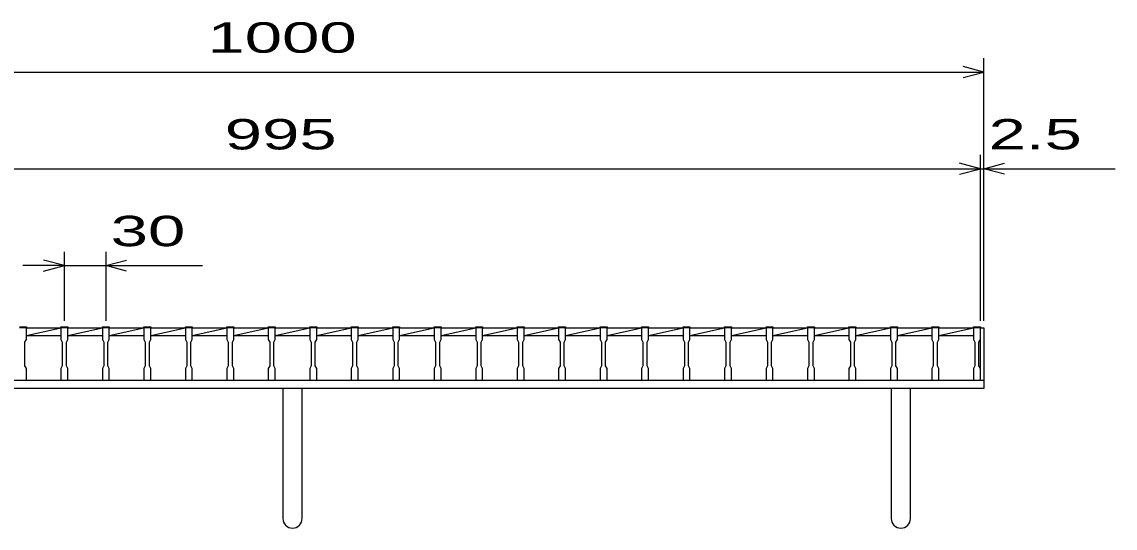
# Model space of a CAD drawing. Units: millimetres, scale not verified. Extents: x -1820 to 1731, y -1282 to 1054.
# Drawn here: x -1117 to -326, y -608 to -241 of the extents above; entities that cross this region are included whole.
import ezdxf
from ezdxf.enums import TextEntityAlignment as Align

# ---------------------------------------------------------------- set-up
doc = ezdxf.new("R2010")
doc.units = ezdxf.units.MM
doc.header["$LTSCALE"] = 10
for name, color, linetype, lineweight in [('16', 3, 'Continuous', 25), ('19', 6, 'Continuous', 25), ('22', 4, 'Continuous', 25)]:
    doc.layers.add(name, color=color, linetype=linetype, lineweight=lineweight)
doc.styles.add('ベクトル', font='')
doc.styles.get('ベクトル').set_extended_font_data('ベクトル')

msp = doc.modelspace()

# ---------------------------------------------------------------- linework, layer by layer
at = {"layer": '16'}
for p, q in [((-1119, -461.8), (-1114, -461.8)), ((-1114, -462.5), (-1119, -462.5)), ((-1114, -461.8), (-1114, -462.5)), ((-1114, -471), (-1114, -462.5)), ((-1114, -462.5), (-1089, -462.5)), ((-1114, -468), (-1089, -462.5)), ((-1089, -462.5), (-1089, -461.8)), ((-1089, -461.8), (-1084, -461.8)), ((-1089, -462.5), (-1089, -471)), ((-1084, -462.5), (-1089, -462.5)), ((-1084, -461.8), (-1084, -462.5)), ((-1084, -471), (-1084, -462.5)), ((-1084, -462.5), (-1059, -462.5)), ((-1084, -468), (-1059, -462.5)), ((-1059, -462.5), (-1059, -461.8)), ((-1059, -461.8), (-1054, -461.8)), ((-1059, -462.5), (-1059, -471)), ((-1054, -462.5), (-1059, -462.5)), ((-1054, -461.8), (-1054, -462.5)), ((-1054, -471), (-1054, -462.5)), ((-1054, -462.5), (-1029, -462.5)), ((-1054, -468), (-1029, -462.5)), ((-1029, -462.5), (-1029, -461.8)), ((-1029, -461.8), (-1024, -461.8)), ((-1029, -462.5), (-1029, -471)), ((-1024, -462.5), (-1029, -462.5)), ((-1024, -461.8), (-1024, -462.5)), ((-1024, -471), (-1024, -462.5)), ((-1024, -462.5), (-999, -462.5)), ((-1024, -468), (-999, -462.5)), ((-999, -462.5), (-999, -461.8)), ((-999, -461.8), (-994, -461.8)), ((-999, -462.5), (-999, -471)), ((-994, -462.5), (-999, -462.5)), ((-994, -461.8), (-994, -462.5)), ((-994, -471), (-994, -462.5)), ((-994, -462.5), (-969, -462.5)), ((-994, -468), (-969, -462.5)), ((-969, -462.5), (-969, -461.8)), ((-969, -461.8), (-964, -461.8)), ((-969, -462.5), (-969, -471)), ((-964, -462.5), (-969, -462.5)), ((-964, -461.8), (-964, -462.5)), ((-964, -471), (-964, -462.5)), ((-964, -462.5), (-939, -462.5)), ((-964, -468), (-939, -462.5)), ((-939, -462.5), (-939, -461.8)), ((-939, -461.8), (-934, -461.8)), ((-939, -462.5), (-939, -471)), ((-934, -462.5), (-939, -462.5)), ((-934, -461.8), (-934, -462.5)), ((-934, -471), (-934, -462.5)), ((-934, -462.5), (-909, -462.5)), ((-934, -468), (-909, -462.5)), ((-909, -462.5), (-909, -461.8)), ((-909, -461.8), (-904, -461.8)), ((-909, -462.5), (-909, -471)), ((-904, -462.5), (-909, -462.5)), ((-904, -461.8), (-904, -462.5)), ((-904, -471), (-904, -462.5)), ((-904, -462.5), (-879, -462.5)), ((-904, -468), (-879, -462.5)), ((-879, -462.5), (-879, -461.8)), ((-879, -461.8), (-874, -461.8)), ((-879, -462.5), (-879, -471)), ((-874, -462.5), (-879, -462.5)), ((-874, -461.8), (-874, -462.5)), ((-874, -471), (-874, -462.5)), ((-874, -462.5), (-849, -462.5)), ((-874, -468), (-849, -462.5)), ((-849, -462.5), (-849, -461.8)), ((-849, -461.8), (-844, -461.8)), ((-849, -462.5), (-849, -471)), ((-844, -462.5), (-849, -462.5)), ((-844, -461.8), (-844, -462.5)), ((-844, -471), (-844, -462.5)), ((-844, -462.5), (-819, -462.5)), ((-844, -468), (-819, -462.5)), ((-819, -462.5), (-819, -461.8)), ((-819, -461.8), (-814, -461.8)), ((-819, -462.5), (-819, -471)), ((-814, -462.5), (-819, -462.5)), ((-814, -461.8), (-814, -462.5)), ((-814, -471), (-814, -462.5)), ((-814, -462.5), (-789, -462.5)), ((-814, -468), (-789, -462.5)), ((-789, -462.5), (-789, -461.8)), ((-789, -461.8), (-784, -461.8)), ((-789, -462.5), (-789, -471)), ((-784, -462.5), (-789, -462.5)), ((-784, -461.8), (-784, -462.5)), ((-784, -471), (-784, -462.5)), ((-784, -462.5), (-759, -462.5)), ((-784, -468), (-759, -462.5)), ((-759, -462.5), (-759, -461.8)), ((-759, -461.8), (-754, -461.8)), ((-759, -462.5), (-759, -471)), ((-754, -462.5), (-759, -462.5)), ((-754, -461.8), (-754, -462.5)), ((-754, -471), (-754, -462.5)), ((-754, -462.5), (-729, -462.5)), ((-754, -468), (-729, -462.5)), ((-729, -462.5), (-729, -461.8)), ((-729, -461.8), (-724, -461.8)), ((-729, -462.5), (-729, -471)), ((-724, -462.5), (-729, -462.5)), ((-724, -461.8), (-724, -462.5)), ((-724, -471), (-724, -462.5)), ((-724, -462.5), (-699, -462.5)), ((-724, -468), (-699, -462.5)), ((-699, -462.5), (-699, -461.8)), ((-699, -461.8), (-694, -461.8)), ((-699, -462.5), (-699, -471)), ((-694, -462.5), (-699, -462.5)), ((-694, -461.8), (-694, -462.5)), ((-694, -471), (-694, -462.5)), ((-694, -462.5), (-669, -462.5)), ((-694, -468), (-669, -462.5)), ((-669, -462.5), (-669, -461.8)), ((-669, -461.8), (-664, -461.8)), ((-669, -462.5), (-669, -471)), ((-664, -462.5), (-669, -462.5)), ((-664, -461.8), (-664, -462.5)), ((-664, -471), (-664, -462.5)), ((-664, -462.5), (-639, -462.5)), ((-664, -468), (-639, -462.5)), ((-639, -462.5), (-639, -461.8)), ((-639, -461.8), (-634, -461.8)), ((-639, -462.5), (-639, -471)), ((-634, -462.5), (-639, -462.5)), ((-634, -461.8), (-634, -462.5)), ((-634, -471), (-634, -462.5)), ((-634, -462.5), (-609, -462.5)), ((-634, -468), (-609, -462.5)), ((-609, -462.5), (-609, -461.8)), ((-609, -461.8), (-604, -461.8)), ((-609, -462.5), (-609, -471)), ((-604, -462.5), (-609, -462.5)), ((-604, -461.8), (-604, -462.5)), ((-604, -471), (-604, -462.5)), ((-604, -462.5), (-579, -462.5)), ((-604, -468), (-579, -462.5)), ((-579, -462.5), (-579, -461.8)), ((-579, -461.8), (-574, -461.8)), ((-579, -462.5), (-579, -471)), ((-574, -462.5), (-579, -462.5)), ((-574, -461.8), (-574, -462.5)), ((-574, -471), (-574, -462.5)), ((-574, -462.5), (-549, -462.5)), ((-574, -468), (-549, -462.5)), ((-549, -462.5), (-549, -461.8)), ((-549, -461.8), (-544, -461.8)), ((-549, -462.5), (-549, -471)), ((-544, -462.5), (-549, -462.5)), ((-544, -461.8), (-544, -462.5)), ((-544, -471), (-544, -462.5)), ((-544, -462.5), (-519, -462.5)), ((-544, -468), (-519, -462.5)), ((-519, -462.5), (-519, -461.8)), ((-519, -461.8), (-514, -461.8)), ((-519, -462.5), (-519, -471)), ((-514, -462.5), (-519, -462.5)), ((-514, -461.8), (-514, -462.5)), ((-514, -471), (-514, -462.5)), ((-514, -462.5), (-489, -462.5)), ((-514, -468), (-489, -462.5)), ((-489, -462.5), (-489, -461.8)), ((-489, -461.8), (-484, -461.8)), ((-489, -462.5), (-489, -471)), ((-484, -462.5), (-489, -462.5)), ((-484, -461.8), (-484, -462.5)), ((-484, -471), (-484, -462.5)), ((-484, -462.5), (-459, -462.5)), ((-484, -468), (-459, -462.5)), ((-459, -462.5), (-459, -461.8)), ((-459, -461.8), (-454, -461.8)), ((-459, -462.5), (-459, -471)), ((-454, -462.5), (-459, -462.5)), ((-454, -461.8), (-454, -462.5)), ((-454, -471), (-454, -462.5)), ((-454, -462.5), (-429, -462.5)), ((-454, -468), (-429, -462.5)), ((-429, -462.5), (-429, -461.8)), ((-429, -461.8), (-424, -461.8)), ((-429, -462.5), (-429, -471)), ((-424, -462.5), (-429, -462.5)), ((-424, -461.8), (-424, -462.5)), ((-424, -471), (-424, -462.5)), ((-424, -500.5), (-424, -462.5)), ((-1115, -473), (-1114, -471)), ((-1115, -490), (-1115, -473)), ((-1114, -468), (-1089, -468)), ((-1089, -471), (-1088, -473)), ((-1088, -473), (-1088, -490)), ((-1085, -473), (-1084, -471)), ((-1085, -490), (-1085, -473)), ((-1084, -468), (-1059, -468)), ((-1059, -471), (-1058, -473)), ((-1058, -473), (-1058, -490)), ((-1055, -473), (-1054, -471)), ((-1055, -490), (-1055, -473)), ((-1054, -468), (-1029, -468)), ((-1029, -471), (-1028, -473)), ((-1028, -473), (-1028, -490)), ((-1025, -473), (-1024, -471)), ((-1025, -490), (-1025, -473)), ((-1024, -468), (-999, -468)), ((-999, -471), (-998, -473)), ((-998, -473), (-998, -490)), ((-995, -473), (-994, -471)), ((-995, -490), (-995, -473)), ((-994, -468), (-969, -468)), ((-969, -471), (-968, -473)), ((-968, -473), (-968, -490)), ((-965, -473), (-964, -471)), ((-965, -490), (-965, -473)), ((-964, -468), (-939, -468)), ((-939, -471), (-938, -473)), ((-938, -473), (-938, -490)), ((-935, -473), (-934, -471)), ((-935, -490), (-935, -473)), ((-934, -468), (-909, -468)), ((-909, -471), (-908, -473)), ((-908, -473), (-908, -490)), ((-905, -473), (-904, -471)), ((-905, -490), (-905, -473)), ((-904, -468), (-879, -468)), ((-879, -471), (-878, -473)), ((-878, -473), (-878, -490)), ((-875, -473), (-874, -471)), ((-875, -490), (-875, -473)), ((-874, -468), (-849, -468)), ((-849, -471), (-848, -473)), ((-848, -473), (-848, -490)), ((-845, -473), (-844, -471)), ((-845, -490), (-845, -473)), ((-844, -468), (-819, -468)), ((-819, -471), (-818, -473)), ((-818, -473), (-818, -490)), ((-815, -473), (-814, -471)), ((-815, -490), (-815, -473)), ((-814, -468), (-789, -468)), ((-789, -471), (-788, -473)), ((-788, -473), (-788, -490)), ((-785, -473), (-784, -471)), ((-785, -490), (-785, -473)), ((-784, -468), (-759, -468)), ((-759, -471), (-758, -473)), ((-758, -473), (-758, -490)), ((-755, -473), (-754, -471)), ((-755, -490), (-755, -473)), ((-754, -468), (-729, -468)), ((-729, -471), (-728, -473)), ((-728, -473), (-728, -490)), ((-725, -473), (-724, -471)), ((-725, -490), (-725, -473)), ((-724, -468), (-699, -468)), ((-699, -471), (-698, -473)), ((-698, -473), (-698, -490)), ((-695, -473), (-694, -471)), ((-695, -490), (-695, -473)), ((-694, -468), (-669, -468)), ((-669, -471), (-668, -473)), ((-668, -473), (-668, -490)), ((-665, -473), (-664, -471)), ((-665, -490), (-665, -473)), ((-664, -468), (-639, -468)), ((-639, -471), (-638, -473)), ((-638, -473), (-638, -490)), ((-635, -473), (-634, -471)), ((-635, -490), (-635, -473)), ((-634, -468), (-609, -468)), ((-609, -471), (-608, -473)), ((-608, -473), (-608, -490)), ((-605, -473), (-604, -471)), ((-605, -490), (-605, -473)), ((-604, -468), (-579, -468)), ((-579, -471), (-578, -473)), ((-578, -473), (-578, -490)), ((-575, -473), (-574, -471)), ((-575, -490), (-575, -473)), ((-574, -468), (-549, -468)), ((-549, -471), (-548, -473)), ((-548, -473), (-548, -490)), ((-545, -473), (-544, -471)), ((-545, -490), (-545, -473)), ((-544, -468), (-519, -468)), ((-519, -471), (-518, -473)), ((-518, -473), (-518, -490)), ((-515, -473), (-514, -471)), ((-515, -490), (-515, -473)), ((-514, -468), (-489, -468)), ((-489, -471), (-488, -473)), ((-488, -473), (-488, -490)), ((-485, -473), (-484, -471)), ((-485, -490), (-485, -473)), ((-484, -468), (-459, -468)), ((-459, -471), (-458, -473)), ((-458, -473), (-458, -490)), ((-455, -473), (-454, -471)), ((-455, -490), (-455, -473)), ((-454, -468), (-429, -468)), ((-429, -471), (-428, -473)), ((-428, -473), (-428, -490)), ((-425, -473), (-424, -471)), ((-425, -490), (-425, -473)), ((-1114, -492), (-1115, -490)), ((-1088, -490), (-1089, -492)), ((-1084, -492), (-1085, -490)), ((-1058, -490), (-1059, -492)), ((-1054, -492), (-1055, -490)), ((-1028, -490), (-1029, -492)), ((-1024, -492), (-1025, -490)), ((-998, -490), (-999, -492)), ((-994, -492), (-995, -490)), ((-968, -490), (-969, -492)), ((-964, -492), (-965, -490)), ((-938, -490), (-939, -492)), ((-934, -492), (-935, -490)), ((-908, -490), (-909, -492)), ((-904, -492), (-905, -490)), ((-878, -490), (-879, -492)), ((-874, -492), (-875, -490)), ((-848, -490), (-849, -492)), ((-844, -492), (-845, -490)), ((-818, -490), (-819, -492)), ((-814, -492), (-815, -490)), ((-788, -490), (-789, -492)), ((-784, -492), (-785, -490)), ((-758, -490), (-759, -492)), ((-754, -492), (-755, -490)), ((-728, -490), (-729, -492)), ((-724, -492), (-725, -490)), ((-698, -490), (-699, -492)), ((-694, -492), (-695, -490)), ((-668, -490), (-669, -492)), ((-664, -492), (-665, -490)), ((-638, -490), (-639, -492)), ((-634, -492), (-635, -490)), ((-608, -490), (-609, -492)), ((-604, -492), (-605, -490)), ((-578, -490), (-579, -492)), ((-574, -492), (-575, -490)), ((-548, -490), (-549, -492)), ((-544, -492), (-545, -490)), ((-518, -490), (-519, -492)), ((-514, -492), (-515, -490)), ((-488, -490), (-489, -492)), ((-484, -492), (-485, -490)), ((-458, -490), (-459, -492)), ((-454, -492), (-455, -490)), ((-428, -490), (-429, -492)), ((-424, -492), (-425, -490)), ((-1114, -500.5), (-1114, -492)), ((-1089, -492), (-1089, -500.5)), ((-1084, -500.5), (-1084, -492)), ((-1059, -492), (-1059, -500.5)), ((-1054, -500.5), (-1054, -492)), ((-1029, -492), (-1029, -500.5)), ((-1024, -500.5), (-1024, -492)), ((-999, -492), (-999, -500.5)), ((-994, -500.5), (-994, -492)), ((-969, -492), (-969, -500.5)), ((-964, -500.5), (-964, -492)), ((-939, -492), (-939, -500.5)), ((-934, -500.5), (-934, -492)), ((-909, -492), (-909, -500.5)), ((-904, -500.5), (-904, -492)), ((-879, -492), (-879, -500.5)), ((-874, -500.5), (-874, -492)), ((-849, -492), (-849, -500.5)), ((-844, -500.5), (-844, -492)), ((-819, -492), (-819, -500.5)), ((-814, -500.5), (-814, -492)), ((-789, -492), (-789, -500.5)), ((-784, -500.5), (-784, -492)), ((-759, -492), (-759, -500.5)), ((-754, -500.5), (-754, -492)), ((-729, -492), (-729, -500.5)), ((-724, -500.5), (-724, -492)), ((-699, -492), (-699, -500.5)), ((-694, -500.5), (-694, -492)), ((-669, -492), (-669, -500.5)), ((-664, -500.5), (-664, -492)), ((-639, -492), (-639, -500.5)), ((-634, -500.5), (-634, -492)), ((-609, -492), (-609, -500.5)), ((-604, -500.5), (-604, -492)), ((-579, -492), (-579, -500.5)), ((-574, -500.5), (-574, -492)), ((-549, -492), (-549, -500.5)), ((-544, -500.5), (-544, -492)), ((-519, -492), (-519, -500.5)), ((-514, -500.5), (-514, -492)), ((-489, -492), (-489, -500.5)), ((-484, -500.5), (-484, -492)), ((-459, -492), (-459, -500.5)), ((-454, -500.5), (-454, -492)), ((-429, -492), (-429, -500.5)), ((-424, -500.5), (-424, -492)), ((-1119, -500.5), (-1114, -500.5)), ((-1114, -500.5), (-1089, -500.5)), ((-1089, -500.5), (-1084, -500.5)), ((-1084, -500.5), (-1059, -500.5)), ((-1059, -500.5), (-1054, -500.5)), ((-1054, -500.5), (-1029, -500.5)), ((-1029, -500.5), (-1024, -500.5)), ((-1024, -500.5), (-999, -500.5)), ((-999, -500.5), (-994, -500.5)), ((-994, -500.5), (-969, -500.5)), ((-969, -500.5), (-964, -500.5)), ((-964, -500.5), (-939, -500.5)), ((-939, -500.5), (-934, -500.5)), ((-934, -500.5), (-909, -500.5)), ((-909, -500.5), (-904, -500.5)), ((-904, -500.5), (-879, -500.5)), ((-879, -500.5), (-874, -500.5)), ((-874, -500.5), (-849, -500.5)), ((-849, -500.5), (-844, -500.5)), ((-844, -500.5), (-819, -500.5)), ((-819, -500.5), (-814, -500.5)), ((-814, -500.5), (-789, -500.5)), ((-789, -500.5), (-784, -500.5)), ((-784, -500.5), (-759, -500.5)), ((-759, -500.5), (-754, -500.5)), ((-754, -500.5), (-729, -500.5)), ((-729, -500.5), (-724, -500.5)), ((-724, -500.5), (-699, -500.5)), ((-699, -500.5), (-694, -500.5)), ((-694, -500.5), (-669, -500.5)), ((-669, -500.5), (-664, -500.5)), ((-664, -500.5), (-639, -500.5)), ((-639, -500.5), (-634, -500.5)), ((-634, -500.5), (-609, -500.5)), ((-609, -500.5), (-604, -500.5)), ((-604, -500.5), (-579, -500.5)), ((-579, -500.5), (-574, -500.5)), ((-574, -500.5), (-549, -500.5)), ((-549, -500.5), (-544, -500.5)), ((-544, -500.5), (-519, -500.5)), ((-519, -500.5), (-514, -500.5)), ((-514, -500.5), (-489, -500.5)), ((-489, -500.5), (-484, -500.5)), ((-484, -500.5), (-459, -500.5)), ((-459, -500.5), (-454, -500.5)), ((-454, -500.5), (-429, -500.5)), ((-429, -500.5), (-424, -500.5))]:
    msp.add_line(p, q, dxfattribs=at)
at = {"layer": '19'}
for p, q in [((-424, -462.5), (-421.5, -462.5)), ((-421.5, -462.5), (-421.5, -500.5)), ((-1421.5, -500.5), (-421.5, -500.5)), ((-421.5, -500.5), (-421.5, -506.5)), ((-421.5, -506.5), (-1421.5, -506.5)), ((-928.5, -506.5), (-928.5, -600.5)), ((-914.5, -600.5), (-914.5, -506.5)), ((-488.5, -506.5), (-488.5, -600.5)), ((-474.5, -600.5), (-474.5, -506.5))]:
    msp.add_line(p, q, dxfattribs=at)
for centre in [(-921.5, -600.5), (-481.5, -600.5)]:
    msp.add_arc(centre, 7, 180, 0, dxfattribs=at)
at = {"layer": '22'}
for p, q in [((-421.5, -457.5), (-421.5, -267.5)), ((-421.5, -277.5), (-436.5, -273.5)), ((-1421.5, -277.5), (-421.5, -277.5)), ((-436.5, -281.5), (-421.5, -277.5)), ((-424, -457.5), (-424, -337.5)), ((-421.5, -457.5), (-421.5, -337.5)), ((-1419, -347.5), (-424, -347.5)), ((-424, -347.5), (-439, -343.5)), ((-439, -351.5), (-424, -347.5)), ((-424, -347.5), (-421.5, -347.5)), ((-421.5, -347.5), (-406.5, -343.5)), ((-421.5, -347.5), (-326.5, -347.5)), ((-406.5, -351.5), (-421.5, -347.5)), ((-1086.5, -457.5), (-1086.5, -407.5)), ((-1056.5, -407.5), (-1056.5, -457.5)), ((-1086.5, -417.5), (-1116.5, -417.5)), ((-1086.5, -417.5), (-1101.5, -413.5)), ((-1101.5, -421.5), (-1086.5, -417.5)), ((-1086.5, -417.5), (-1056.5, -417.5)), ((-1056.5, -417.5), (-1041.5, -413.5)), ((-1041.5, -421.5), (-1056.5, -417.5)), ((-1056.5, -417.5), (-986.5, -417.5))]:
    msp.add_line(p, q, dxfattribs=at)

# ---------------------------------------------------------------- texts
at = {"layer": '22', "color": 2, "style": 'ベクトル', "width": 1.65}
for s, p in [(' 1000 ', (-996.5, -252.5)), (' 995 ', (-984, -322.5)), (' 2.5 ', (-431.5, -322.5)), (' 30 ', (-1066.5, -392.5))]:
    msp.add_text(s, height=21.99, dxfattribs=at).set_placement(p, align=Align.MIDDLE_LEFT)

doc.saveas('drawing.dxf')
